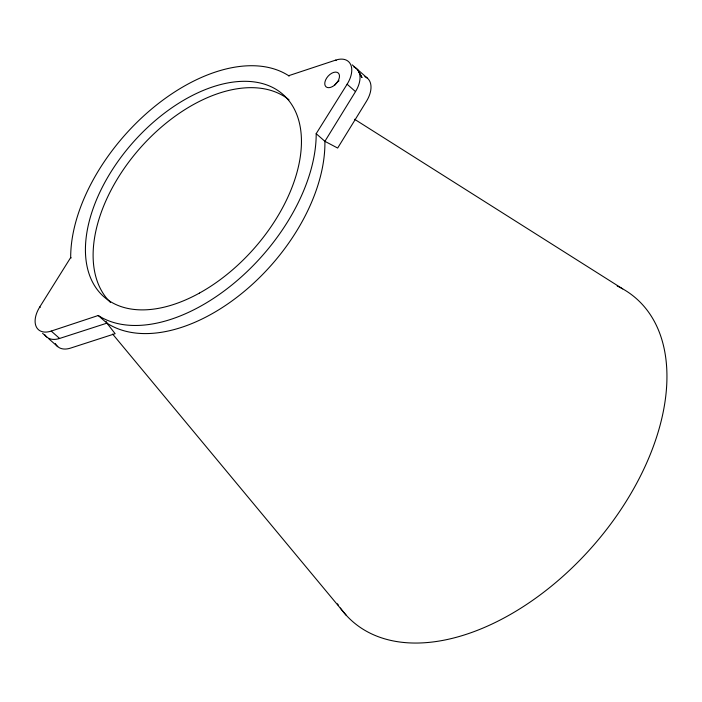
<?xml version="1.0" encoding="UTF-8"?>
<svg xmlns="http://www.w3.org/2000/svg" width="702" height="702" viewBox="0 0 702 702"><rect width="100%" height="100%" fill="white"/><g stroke="black" fill="none" stroke-linecap="round" stroke-linejoin="round"><path stroke-width="1.05" d="M353.878 66.988A24.561 14.961 -48.7 0 1 355.502 91.611L324.894 141.321A153.519 93.515 -48.7 0 1 244.533 291.181A153.519 93.515 -48.7 0 1 106.941 323.148L59.609 338.452A24.561 14.961 -48.7 0 1 44.884 334.775M59.609 338.452L51.22 331.081A24.57 14.637 -48.4 0 1 39.768 306.967L70.691 257.529A153.527 91.444 -48.4 0 1 152.106 108.599A153.527 91.444 -48.4 0 1 288.645 75.693M51.22 331.081L98.227 315.505A153.527 91.444 -48.4 0 0 234.766 282.599A153.527 91.444 -48.4 0 0 316.19 133.67L347.113 84.231A24.57 14.637 -48.4 0 0 335.653 60.126L288.645 75.702L289.119 76.114M354.536 119.252L622.656 288.847M352.246 64.865L367.427 78.194M335.653 60.126L336.153 60.556M347.113 84.231L355.502 91.611M316.181 133.678L324.894 141.321L337.662 148.052L366.479 101.246A24.561 14.961 -48.7 0 0 364.856 76.632M70.691 257.529L71.165 257.941M98.227 315.505L106.941 323.148L115.137 333.696L70.586 348.095A24.561 14.961 -48.7 0 1 55.397 343.559M39.768 306.967L40.26 307.406M42.576 333.318L46.771 337.013M48.842 338.82L57.748 346.648M112.618 334.064L346.147 615.18M357.783 69.981L362.004 77.562L358.801 71.648M106.046 321.314L106.941 323.148M334.836 85.021A9.214 5.607 -48.7 0 1 339.04 80.8M110.53 302.501A135.1 82.292 -48.7 0 1 139.952 148.28A135.1 82.292 -48.7 0 1 289.005 99.798M617.181 286.004A214.935 130.923 -48.7 0 1 595.156 543.48A214.935 130.923 -48.7 0 1 340.338 608.029M338.566 605.484A214.935 130.923 -48.7 0 1 337.469 603.808M199.412 293.103A135.109 80.476 -48.4 0 0 283.862 95.218A135.109 80.476 -48.4 0 0 97.043 198.482A135.109 80.476 -48.4 0 0 199.412 293.103M332.625 86.495A9.214 5.484 -48.4 0 0 338.259 73.008A9.214 5.484 -48.4 0 0 325.526 80.168A9.214 5.484 -48.4 0 0 332.625 86.495"/></g></svg>
